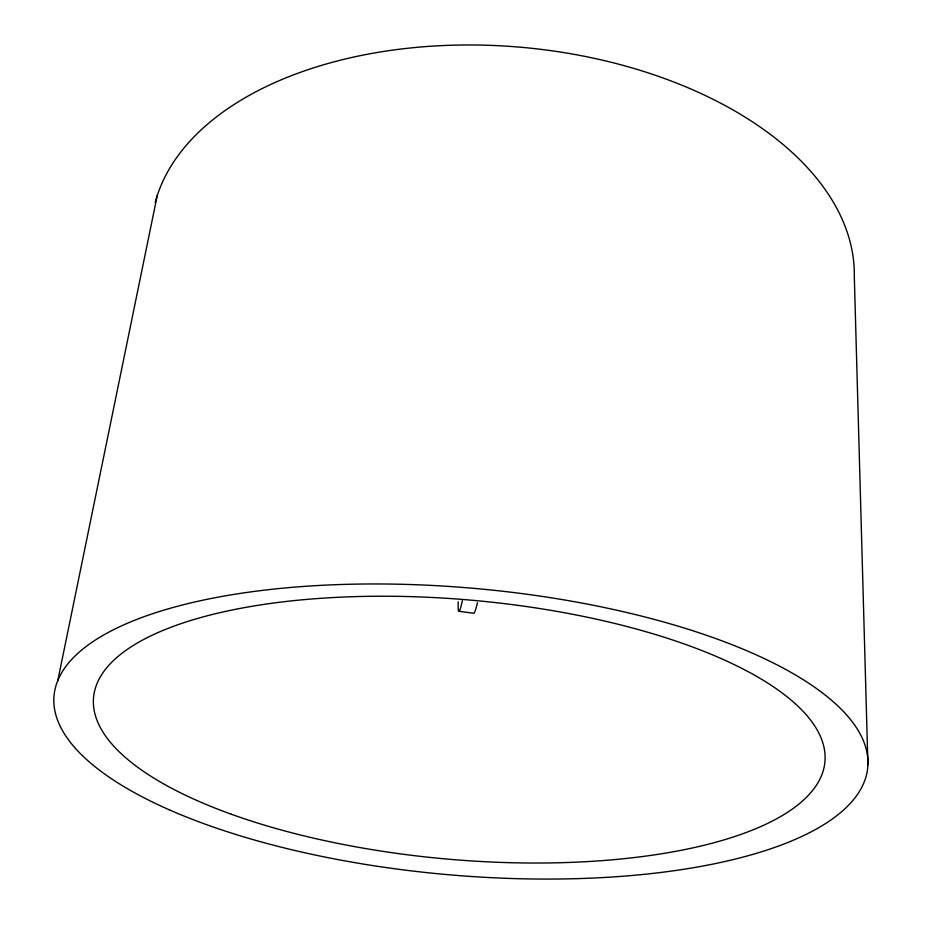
<?xml version="1.0" encoding="UTF-8"?>
<svg xmlns="http://www.w3.org/2000/svg" width="925" height="925" viewBox="0 0 925 925"><rect width="100%" height="100%" fill="white"/><g stroke="black" fill="none" stroke-linecap="round" stroke-linejoin="round"><path stroke-width="1.39" d="M57.824 680.534L157.215 195.649M458.731 611.275L473.519 613.24A61.94 4.093 -82.3 0 0 477.45 602.672M867.928 764.836L854.295 275.962A352.506 207.755 5 0 0 531.043 48.227A352.506 207.755 5 0 0 155.157 202.621M462.373 600.649A61.975 3.573 -82.3 0 1 458.245 601.851M169.021 809.699A408.434 143.745 5 0 0 852.572 800.807A408.434 143.745 5 0 0 361.132 584.045A408.434 143.745 5 0 0 169.021 809.699M231.343 814.243A367.086 129.997 5 0 0 821.007 776.769A367.086 129.997 5 0 0 325.195 598.013A367.086 129.997 5 0 0 231.343 814.243"/></g></svg>
